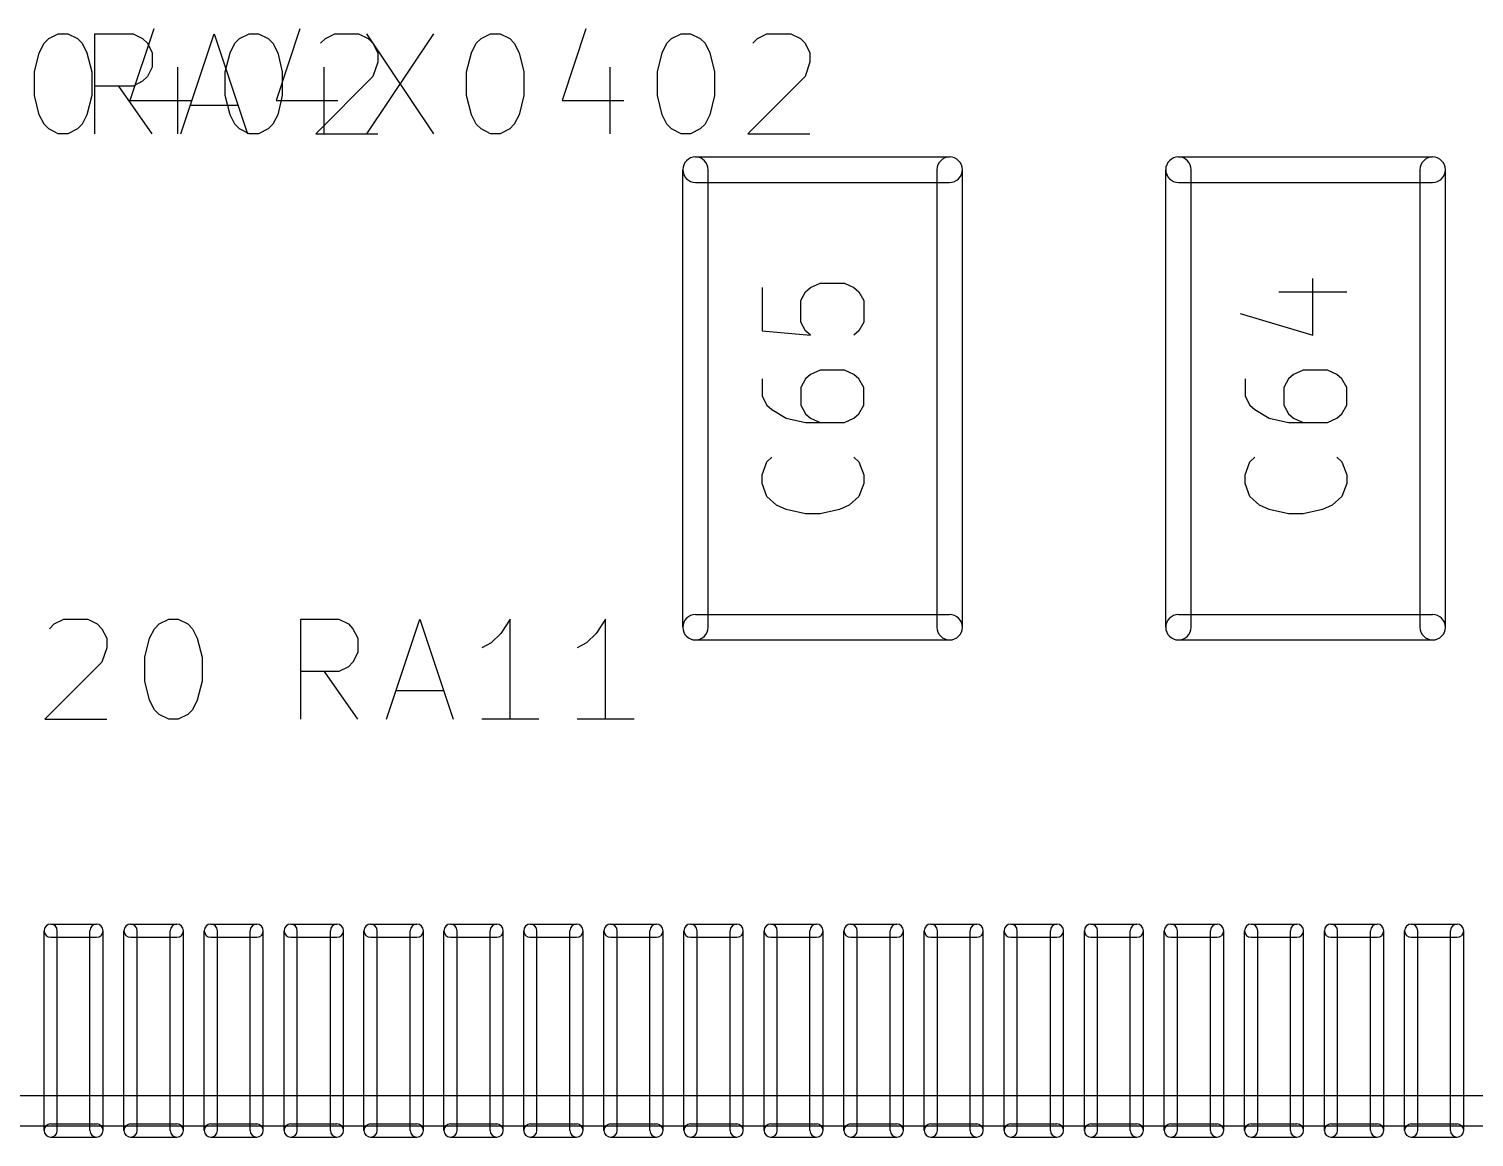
# Model space of a CAD drawing. Extents: x 51.7 to 137.6, y -122.1 to -55.4.
# Drawn here: x 111.48 to 118.7, y -81.16 to -75.62 of the extents above; entities that cross this region are included whole.
import ezdxf

# ---------------------------------------------------------------- set-up
doc = ezdxf.new("R2010")
doc.units = 0
doc.header["$MEASUREMENT"] = 0
doc.layers.add('BLACK', color=250, linetype='CONTINUOUS')

msp = doc.modelspace()

# ---------------------------------------------------------------- linework, layer by layer
at = {"layer": 'BLACK'}
for p, q in [((111.578, -75.6712), (111.625, -75.6474)), ((111.625, -75.6474), (111.673, -75.6474)), ((111.673, -75.6474), (111.721, -75.6712)), ((111.808, -76.1474), (111.808, -75.6474)), ((111.808, -75.6474), (111.999, -75.6474)), ((112.102, -75.6236), (111.983, -75.9807)), ((111.999, -75.6474), (112.046, -75.6712)), ((112.237, -76.1474), (112.403, -75.6474)), ((112.403, -75.6474), (112.57, -76.1474)), ((112.53, -75.6712), (112.578, -75.6474)), ((112.578, -75.6474), (112.625, -75.6474)), ((112.625, -75.6474), (112.673, -75.6712)), ((112.832, -75.6236), (112.713, -75.9807)), ((112.959, -75.6712), (113.006, -75.6474)), ((113.006, -75.6474), (113.125, -75.6474)), ((113.125, -75.6474), (113.173, -75.6712)), ((113.165, -75.6474), (113.499, -76.1474)), ((113.499, -75.6474), (113.165, -76.1474)), ((113.737, -75.6712), (113.784, -75.6474)), ((113.784, -75.6474), (113.832, -75.6474)), ((113.832, -75.6474), (113.88, -75.6712)), ((114.261, -75.6236), (114.142, -75.9807)), ((114.689, -75.6712), (114.737, -75.6474)), ((114.737, -75.6474), (114.784, -75.6474)), ((114.784, -75.6474), (114.832, -75.6712)), ((115.118, -75.6712), (115.165, -75.6474)), ((115.165, -75.6474), (115.284, -75.6474)), ((115.284, -75.6474), (115.332, -75.6712)), ((111.53, -75.7426), (111.554, -75.695)), ((111.554, -75.695), (111.578, -75.6712)), ((111.721, -75.6712), (111.744, -75.695)), ((111.744, -75.695), (111.768, -75.7426)), ((112.046, -75.6712), (112.07, -75.695)), ((112.07, -75.695), (112.094, -75.7426)), ((112.483, -75.7426), (112.506, -75.695)), ((112.506, -75.695), (112.53, -75.6712)), ((112.673, -75.6712), (112.697, -75.695)), ((112.697, -75.695), (112.721, -75.7426)), ((112.935, -75.695), (112.959, -75.6712)), ((113.173, -75.6712), (113.197, -75.695)), ((113.197, -75.695), (113.221, -75.7426)), ((113.689, -75.7426), (113.713, -75.695)), ((113.713, -75.695), (113.737, -75.6712)), ((113.88, -75.6712), (113.903, -75.695)), ((113.903, -75.695), (113.927, -75.7426)), ((114.642, -75.7426), (114.665, -75.695)), ((114.665, -75.695), (114.689, -75.6712)), ((114.832, -75.6712), (114.856, -75.695)), ((114.856, -75.695), (114.88, -75.7426)), ((115.094, -75.695), (115.118, -75.6712)), ((115.332, -75.6712), (115.356, -75.695)), ((115.356, -75.695), (115.38, -75.7426)), ((111.506, -75.8379), (111.53, -75.7426)), ((111.768, -75.7426), (111.792, -75.8379)), ((112.094, -75.7426), (112.094, -75.814)), ((112.459, -75.8379), (112.483, -75.7426)), ((112.721, -75.7426), (112.744, -75.8379)), ((113.221, -75.7902), (113.197, -75.8617)), ((113.221, -75.7426), (113.221, -75.7902)), ((113.665, -75.8379), (113.689, -75.7426)), ((113.927, -75.7426), (113.951, -75.8379)), ((114.618, -75.8379), (114.642, -75.7426)), ((114.88, -75.7426), (114.903, -75.8379)), ((115.38, -75.7902), (115.356, -75.8617)), ((115.38, -75.7426), (115.38, -75.7902)), ((111.506, -75.9569), (111.506, -75.8379)), ((111.792, -75.8379), (111.792, -75.9569)), ((112.07, -75.8617), (112.046, -75.8855)), ((112.094, -75.814), (112.07, -75.8617)), ((112.221, -75.814), (112.221, -76.1474)), ((112.459, -75.9569), (112.459, -75.8379)), ((112.744, -75.8379), (112.744, -75.9569)), ((113.197, -75.8617), (112.911, -76.1474)), ((112.951, -75.814), (112.951, -76.1474)), ((113.665, -75.9569), (113.665, -75.8379)), ((113.951, -75.8379), (113.951, -75.9569)), ((114.38, -75.814), (114.38, -76.1474)), ((114.618, -75.9569), (114.618, -75.8379)), ((114.903, -75.8379), (114.903, -75.9569)), ((115.356, -75.8617), (115.07, -76.1474)), ((111.999, -75.9093), (111.808, -75.9093)), ((112.094, -76.1474), (111.927, -75.9093)), ((112.046, -75.8855), (111.999, -75.9093)), ((111.53, -76.0521), (111.506, -75.9569)), ((111.792, -75.9569), (111.768, -76.0521)), ((111.983, -75.9807), (112.292, -75.9807)), ((112.284, -76.0045), (112.522, -76.0045)), ((112.483, -76.0521), (112.459, -75.9569)), ((112.713, -75.9807), (113.022, -75.9807)), ((112.744, -75.9569), (112.721, -76.0521)), ((113.689, -76.0521), (113.665, -75.9569)), ((113.951, -75.9569), (113.927, -76.0521)), ((114.142, -75.9807), (114.451, -75.9807)), ((114.642, -76.0521), (114.618, -75.9569)), ((114.903, -75.9569), (114.88, -76.0521)), ((111.554, -76.0998), (111.53, -76.0521)), ((111.768, -76.0521), (111.744, -76.0998)), ((112.506, -76.0998), (112.483, -76.0521)), ((112.721, -76.0521), (112.697, -76.0998)), ((113.713, -76.0998), (113.689, -76.0521)), ((113.927, -76.0521), (113.903, -76.0998)), ((114.665, -76.0998), (114.642, -76.0521)), ((114.88, -76.0521), (114.856, -76.0998)), ((111.578, -76.1236), (111.554, -76.0998)), ((111.625, -76.1474), (111.578, -76.1236)), ((111.673, -76.1474), (111.625, -76.1474)), ((111.721, -76.1236), (111.673, -76.1474)), ((111.744, -76.0998), (111.721, -76.1236)), ((112.53, -76.1236), (112.506, -76.0998)), ((112.578, -76.1474), (112.53, -76.1236)), ((112.625, -76.1474), (112.578, -76.1474)), ((112.673, -76.1236), (112.625, -76.1474)), ((112.697, -76.0998), (112.673, -76.1236)), ((112.911, -76.1474), (113.221, -76.1474)), ((113.737, -76.1236), (113.713, -76.0998)), ((113.784, -76.1474), (113.737, -76.1236)), ((113.832, -76.1474), (113.784, -76.1474)), ((113.88, -76.1236), (113.832, -76.1474)), ((113.903, -76.0998), (113.88, -76.1236)), ((114.689, -76.1236), (114.665, -76.0998)), ((114.737, -76.1474), (114.689, -76.1236)), ((114.784, -76.1474), (114.737, -76.1474)), ((114.832, -76.1236), (114.784, -76.1474)), ((114.856, -76.0998), (114.832, -76.1236)), ((115.07, -76.1474), (115.38, -76.1474)), ((114.808, -76.2635), (116.078, -76.2635)), ((117.221, -76.2635), (118.491, -76.2635)), ((114.745, -78.613), (114.745, -76.327)), ((114.872, -78.613), (114.872, -76.327)), ((116.015, -78.613), (116.015, -76.327)), ((116.142, -78.613), (116.142, -76.327)), ((117.158, -78.613), (117.158, -76.327)), ((117.285, -78.613), (117.285, -76.327)), ((118.428, -78.613), (118.428, -76.327)), ((118.555, -78.613), (118.555, -76.327)), ((114.808, -76.3905), (116.078, -76.3905)), ((117.221, -76.3905), (118.491, -76.3905)), ((117.892, -77.1543), (117.892, -76.8713)), ((115.141, -76.9148), (115.141, -77.1325)), ((115.334, -76.9801), (115.358, -76.9366)), ((115.358, -76.9366), (115.383, -76.9148)), ((115.383, -76.9148), (115.431, -76.8931)), ((115.431, -76.8931), (115.552, -76.8931)), ((115.552, -76.8931), (115.6, -76.9148)), ((115.6, -76.9148), (115.624, -76.9366)), ((115.624, -76.9366), (115.649, -76.9801)), ((117.723, -76.9366), (118.062, -76.9366)), ((115.334, -77.089), (115.334, -76.9801)), ((115.649, -76.9801), (115.649, -77.089)), ((115.358, -77.1325), (115.334, -77.089)), ((115.649, -77.089), (115.624, -77.1325)), ((117.529, -77.0455), (117.892, -77.1543)), ((115.141, -77.1325), (115.383, -77.1543)), ((115.383, -77.1543), (115.358, -77.1325)), ((115.624, -77.1325), (115.6, -77.1543)), ((115.141, -77.372), (115.141, -77.4591)), ((115.358, -77.372), (115.334, -77.4156)), ((115.383, -77.3503), (115.358, -77.372)), ((115.431, -77.3285), (115.383, -77.3503)), ((115.552, -77.3285), (115.431, -77.3285)), ((115.6, -77.3503), (115.552, -77.3285)), ((115.624, -77.372), (115.6, -77.3503)), ((115.649, -77.4156), (115.624, -77.372)), ((117.554, -77.372), (117.554, -77.4591)), ((117.771, -77.372), (117.747, -77.4156)), ((117.796, -77.3503), (117.771, -77.372)), ((117.844, -77.3285), (117.796, -77.3503)), ((117.965, -77.3285), (117.844, -77.3285)), ((118.013, -77.3503), (117.965, -77.3285)), ((118.037, -77.372), (118.013, -77.3503)), ((118.062, -77.4156), (118.037, -77.372)), ((115.141, -77.4591), (115.165, -77.5027)), ((115.334, -77.4156), (115.334, -77.5027)), ((115.649, -77.5027), (115.649, -77.4156)), ((117.554, -77.4591), (117.578, -77.5027)), ((117.747, -77.4156), (117.747, -77.5027)), ((118.062, -77.5027), (118.062, -77.4156)), ((115.165, -77.5027), (115.189, -77.5244)), ((115.189, -77.5244), (115.262, -77.568)), ((115.334, -77.5027), (115.358, -77.5462)), ((115.624, -77.5462), (115.649, -77.5027)), ((117.578, -77.5027), (117.602, -77.5244)), ((117.602, -77.5244), (117.675, -77.568)), ((117.747, -77.5027), (117.771, -77.5462)), ((118.037, -77.5462), (118.062, -77.5027)), ((115.262, -77.568), (115.358, -77.5897)), ((115.358, -77.5462), (115.383, -77.568)), ((115.358, -77.5897), (115.552, -77.5897)), ((115.383, -77.568), (115.431, -77.5897)), ((115.552, -77.5897), (115.6, -77.568)), ((115.6, -77.568), (115.624, -77.5462)), ((117.675, -77.568), (117.771, -77.5897)), ((117.771, -77.5462), (117.796, -77.568)), ((117.771, -77.5897), (117.965, -77.5897)), ((117.796, -77.568), (117.844, -77.5897)), ((117.965, -77.5897), (118.013, -77.568)), ((118.013, -77.568), (118.037, -77.5462)), ((115.141, -77.851), (115.165, -77.7857)), ((115.165, -77.7857), (115.189, -77.7639)), ((115.6, -77.7639), (115.624, -77.7857)), ((115.624, -77.7857), (115.649, -77.851)), ((117.554, -77.851), (117.578, -77.7857)), ((117.578, -77.7857), (117.602, -77.7639)), ((118.013, -77.7639), (118.037, -77.7857)), ((118.037, -77.7857), (118.062, -77.851)), ((115.141, -77.8945), (115.141, -77.851)), ((115.165, -77.9599), (115.141, -77.8945)), ((115.649, -77.8945), (115.624, -77.9599)), ((115.649, -77.851), (115.649, -77.8945)), ((117.554, -77.8945), (117.554, -77.851)), ((117.578, -77.9599), (117.554, -77.8945)), ((118.062, -77.8945), (118.037, -77.9599)), ((118.062, -77.851), (118.062, -77.8945)), ((115.213, -78.0034), (115.165, -77.9599)), ((115.624, -77.9599), (115.576, -78.0034)), ((117.626, -78.0034), (117.578, -77.9599)), ((118.037, -77.9599), (117.989, -78.0034)), ((115.262, -78.0252), (115.213, -78.0034)), ((115.358, -78.0469), (115.262, -78.0252)), ((115.431, -78.0469), (115.358, -78.0469)), ((115.528, -78.0252), (115.431, -78.0469)), ((115.576, -78.0034), (115.528, -78.0252)), ((117.675, -78.0252), (117.626, -78.0034)), ((117.771, -78.0469), (117.675, -78.0252)), ((117.844, -78.0469), (117.771, -78.0469)), ((117.941, -78.0252), (117.844, -78.0469)), ((117.989, -78.0034), (117.941, -78.0252)), ((114.808, -78.5495), (116.078, -78.5495)), ((117.221, -78.5495), (118.491, -78.5495)), ((111.581, -78.62), (111.605, -78.5962)), ((111.605, -78.5962), (111.653, -78.5724)), ((111.653, -78.5724), (111.772, -78.5724)), ((111.772, -78.5724), (111.819, -78.5962)), ((111.819, -78.5962), (111.843, -78.62)), ((111.843, -78.62), (111.867, -78.6676)), ((112.081, -78.6676), (112.105, -78.62)), ((112.105, -78.62), (112.129, -78.5962)), ((112.129, -78.5962), (112.177, -78.5724)), ((112.177, -78.5724), (112.224, -78.5724)), ((112.224, -78.5724), (112.272, -78.5962)), ((112.272, -78.5962), (112.296, -78.62)), ((112.296, -78.62), (112.319, -78.6676)), ((112.836, -79.0724), (112.836, -78.5724)), ((112.836, -78.5724), (113.026, -78.5724)), ((113.026, -78.5724), (113.074, -78.5962)), ((113.074, -78.5962), (113.097, -78.62)), ((113.097, -78.62), (113.121, -78.6676)), ((113.264, -79.0724), (113.431, -78.5724)), ((113.431, -78.5724), (113.597, -79.0724)), ((113.883, -78.5724), (113.836, -78.6438)), ((113.883, -79.0724), (113.883, -78.5724)), ((114.359, -78.5724), (114.312, -78.6438)), ((114.359, -79.0724), (114.359, -78.5724)), ((111.867, -78.6676), (111.867, -78.7152)), ((112.058, -78.7629), (112.081, -78.6676)), ((112.319, -78.6676), (112.343, -78.7629)), ((113.121, -78.6676), (113.121, -78.739)), ((113.788, -78.6914), (113.74, -78.7152)), ((113.836, -78.6438), (113.788, -78.6914)), ((114.264, -78.6914), (114.217, -78.7152)), ((114.312, -78.6438), (114.264, -78.6914)), ((114.808, -78.6765), (116.078, -78.6765)), ((117.221, -78.6765), (118.491, -78.6765)), ((111.867, -78.7152), (111.843, -78.7867)), ((112.058, -78.8819), (112.058, -78.7629)), ((112.343, -78.7629), (112.343, -78.8819)), ((113.121, -78.739), (113.097, -78.7867)), ((111.843, -78.7867), (111.558, -79.0724)), ((113.026, -78.8343), (112.836, -78.8343)), ((113.121, -79.0724), (112.955, -78.8343)), ((113.074, -78.8105), (113.026, -78.8343)), ((113.097, -78.7867), (113.074, -78.8105)), ((112.081, -78.9771), (112.058, -78.8819)), ((112.343, -78.8819), (112.319, -78.9771)), ((112.105, -79.0248), (112.081, -78.9771)), ((112.319, -78.9771), (112.296, -79.0248)), ((113.312, -78.9295), (113.55, -78.9295)), ((112.129, -79.0486), (112.105, -79.0248)), ((112.177, -79.0724), (112.129, -79.0486)), ((112.272, -79.0486), (112.224, -79.0724)), ((112.296, -79.0248), (112.272, -79.0486)), ((111.558, -79.0724), (111.867, -79.0724)), ((112.224, -79.0724), (112.177, -79.0724)), ((114.026, -79.0724), (113.74, -79.0724)), ((114.502, -79.0724), (114.217, -79.0724)), ((111.554, -81.127), (111.554, -80.1288)), ((111.587, -80.0958), (111.816, -80.0958)), ((111.62, -81.127), (111.62, -80.1288)), ((111.783, -81.127), (111.783, -80.1288)), ((111.849, -81.127), (111.849, -80.1288)), ((111.953, -81.127), (111.953, -80.1288)), ((111.986, -80.0958), (112.217, -80.0958)), ((112.019, -81.127), (112.019, -80.1288)), ((112.184, -81.127), (112.184, -80.1288)), ((112.25, -81.127), (112.25, -80.1288)), ((112.354, -81.127), (112.354, -80.1288)), ((112.387, -80.0958), (112.616, -80.0958)), ((112.421, -81.127), (112.421, -80.1288)), ((112.583, -81.127), (112.583, -80.1288)), ((112.649, -81.127), (112.649, -80.1288)), ((112.753, -81.127), (112.753, -80.1288)), ((112.786, -80.0958), (113.017, -80.0958)), ((112.819, -81.127), (112.819, -80.1288)), ((112.984, -81.127), (112.984, -80.1288)), ((113.05, -81.127), (113.05, -80.1288)), ((113.152, -81.127), (113.152, -80.1288)), ((113.185, -80.0958), (113.416, -80.0958)), ((113.218, -81.127), (113.218, -80.1288)), ((113.383, -81.127), (113.383, -80.1288)), ((113.449, -81.127), (113.449, -80.1288)), ((113.551, -81.127), (113.551, -80.1288)), ((113.584, -80.0958), (113.815, -80.0958)), ((113.617, -81.127), (113.617, -80.1288)), ((113.782, -81.127), (113.782, -80.1288)), ((113.848, -81.127), (113.848, -80.1288)), ((113.95, -81.127), (113.95, -80.1288)), ((113.983, -80.0958), (114.214, -80.0958)), ((114.016, -81.127), (114.016, -80.1288)), ((114.181, -81.127), (114.181, -80.1288)), ((114.247, -81.127), (114.247, -80.1288)), ((114.351, -81.127), (114.351, -80.1288)), ((114.384, -80.0958), (114.613, -80.0958)), ((114.417, -81.127), (114.417, -80.1288)), ((114.58, -81.127), (114.58, -80.1288)), ((114.646, -81.127), (114.646, -80.1288)), ((114.75, -81.127), (114.75, -80.1288)), ((114.783, -80.0958), (115.014, -80.0958)), ((114.816, -81.127), (114.816, -80.1288)), ((114.981, -81.127), (114.981, -80.1288)), ((115.047, -81.127), (115.047, -80.1288)), ((115.151, -81.127), (115.151, -80.1288)), ((115.184, -80.0958), (115.413, -80.0958)), ((115.217, -81.127), (115.217, -80.1288)), ((115.38, -81.127), (115.38, -80.1288)), ((115.446, -81.127), (115.446, -80.1288)), ((115.55, -81.127), (115.55, -80.1288)), ((115.583, -80.0958), (115.814, -80.0958)), ((115.616, -81.127), (115.616, -80.1288)), ((115.781, -81.127), (115.781, -80.1288)), ((115.847, -81.127), (115.847, -80.1288)), ((115.951, -81.127), (115.951, -80.1288)), ((115.984, -80.0958), (116.213, -80.0958)), ((116.017, -81.127), (116.017, -80.1288)), ((116.18, -81.127), (116.18, -80.1288)), ((116.246, -81.127), (116.246, -80.1288)), ((116.35, -81.127), (116.35, -80.1288)), ((116.383, -80.0958), (116.614, -80.0958)), ((116.416, -81.127), (116.416, -80.1288)), ((116.581, -81.127), (116.581, -80.1288)), ((116.647, -81.127), (116.647, -80.1288)), ((116.751, -81.127), (116.751, -80.1288)), ((116.784, -80.0958), (117.013, -80.0958)), ((116.817, -81.127), (116.817, -80.1288)), ((116.98, -81.127), (116.98, -80.1288)), ((117.046, -81.127), (117.046, -80.1288)), ((117.15, -81.127), (117.15, -80.1288)), ((117.183, -80.0958), (117.414, -80.0958)), ((117.216, -81.127), (117.216, -80.1288)), ((117.381, -81.127), (117.381, -80.1288)), ((117.447, -81.127), (117.447, -80.1288)), ((117.551, -81.127), (117.551, -80.1288)), ((117.584, -80.0958), (117.813, -80.0958)), ((117.617, -81.127), (117.617, -80.1288)), ((117.78, -81.127), (117.78, -80.1288)), ((117.846, -81.127), (117.846, -80.1288)), ((117.95, -81.127), (117.95, -80.1288)), ((117.983, -80.0958), (118.214, -80.0958)), ((118.016, -81.127), (118.016, -80.1288)), ((118.181, -81.127), (118.181, -80.1288)), ((118.247, -81.127), (118.247, -80.1288)), ((118.351, -81.127), (118.351, -80.1288)), ((118.384, -80.0958), (118.613, -80.0958)), ((118.417, -81.127), (118.417, -80.1288)), ((118.58, -81.127), (118.58, -80.1288)), ((118.646, -81.127), (118.646, -80.1288)), ((111.587, -80.1618), (111.816, -80.1618)), ((111.986, -80.1618), (112.217, -80.1618)), ((112.387, -80.1618), (112.616, -80.1618)), ((112.786, -80.1618), (113.017, -80.1618)), ((113.185, -80.1618), (113.416, -80.1618)), ((113.584, -80.1618), (113.815, -80.1618)), ((113.983, -80.1618), (114.214, -80.1618)), ((114.384, -80.1618), (114.613, -80.1618)), ((114.783, -80.1618), (115.014, -80.1618)), ((115.184, -80.1618), (115.413, -80.1618)), ((115.583, -80.1618), (115.814, -80.1618)), ((115.984, -80.1618), (116.213, -80.1618)), ((116.383, -80.1618), (116.614, -80.1618)), ((116.784, -80.1618), (117.013, -80.1618)), ((117.183, -80.1618), (117.414, -80.1618)), ((117.584, -80.1618), (117.813, -80.1618)), ((117.983, -80.1618), (118.214, -80.1618)), ((118.384, -80.1618), (118.613, -80.1618)), ((103.528, -80.9518), (123.472, -80.9518)), ((103.528, -81.1042), (123.472, -81.1042)), ((111.587, -81.094), (111.816, -81.094)), ((111.986, -81.094), (112.217, -81.094)), ((112.387, -81.094), (112.616, -81.094)), ((112.786, -81.094), (113.017, -81.094)), ((113.185, -81.094), (113.416, -81.094)), ((113.584, -81.094), (113.815, -81.094)), ((113.983, -81.094), (114.214, -81.094)), ((114.384, -81.094), (114.613, -81.094)), ((114.783, -81.094), (115.014, -81.094)), ((115.184, -81.094), (115.413, -81.094)), ((115.583, -81.094), (115.814, -81.094)), ((115.984, -81.094), (116.213, -81.094)), ((116.383, -81.094), (116.614, -81.094)), ((116.784, -81.094), (117.013, -81.094)), ((117.183, -81.094), (117.414, -81.094)), ((117.584, -81.094), (117.813, -81.094)), ((117.983, -81.094), (118.214, -81.094)), ((118.384, -81.094), (118.613, -81.094)), ((111.587, -81.16), (111.816, -81.16)), ((111.986, -81.16), (112.217, -81.16)), ((112.387, -81.16), (112.616, -81.16)), ((112.786, -81.16), (113.017, -81.16)), ((113.185, -81.16), (113.416, -81.16)), ((113.584, -81.16), (113.815, -81.16)), ((113.983, -81.16), (114.214, -81.16)), ((114.384, -81.16), (114.613, -81.16)), ((114.783, -81.16), (115.014, -81.16)), ((115.184, -81.16), (115.413, -81.16)), ((115.583, -81.16), (115.814, -81.16)), ((115.984, -81.16), (116.213, -81.16)), ((116.383, -81.16), (116.614, -81.16)), ((116.784, -81.16), (117.013, -81.16)), ((117.183, -81.16), (117.414, -81.16)), ((117.584, -81.16), (117.813, -81.16)), ((117.983, -81.16), (118.214, -81.16)), ((118.384, -81.16), (118.613, -81.16))]:
    msp.add_line(p, q, dxfattribs=at)
for centre, radius, start, end in [((114.808, -76.327), 0.0635, 360, 540), ((114.808, -76.327), 0.0635, 90, 270), ((116.078, -76.327), 0.0635, 360, 540), ((116.078, -76.327), 0.0635, 270, 450), ((117.221, -76.327), 0.0635, 360, 540), ((117.221, -76.327), 0.0635, 90, 270), ((118.491, -76.327), 0.0635, 360, 540), ((118.491, -76.327), 0.0635, 270, 450), ((114.808, -78.613), 0.0635, 90, 270), ((116.078, -78.613), 0.0635, 270, 450), ((117.221, -78.613), 0.0635, 90, 270), ((118.491, -78.613), 0.0635, 270, 450), ((114.808, -78.613), 0.0635, 180, 360), ((116.078, -78.613), 0.0635, 180, 360), ((117.221, -78.613), 0.0635, 180, 360), ((118.491, -78.613), 0.0635, 180, 360), ((111.587, -80.1288), 0.033, 90, 270), ((111.587, -80.1288), 0.033, 360, 540), ((111.816, -80.1288), 0.033, 360, 540), ((111.816, -80.1288), 0.033, 270, 450), ((111.986, -80.1288), 0.033, 90, 270), ((111.986, -80.1288), 0.033, 360, 540), ((112.217, -80.1288), 0.033, 360, 540), ((112.217, -80.1288), 0.033, 270, 450), ((112.387, -80.1288), 0.033, 90, 270), ((112.387, -80.1288), 0.033, 360, 540), ((112.616, -80.1288), 0.033, 360, 540), ((112.616, -80.1288), 0.033, 270, 450), ((112.786, -80.1288), 0.033, 90, 270), ((112.786, -80.1288), 0.033, 360, 540), ((113.017, -80.1288), 0.033, 360, 540), ((113.017, -80.1288), 0.033, 270, 450), ((113.185, -80.1288), 0.033, 90, 270), ((113.185, -80.1288), 0.033, 360, 540), ((113.416, -80.1288), 0.033, 360, 540), ((113.416, -80.1288), 0.033, 270, 450), ((113.584, -80.1288), 0.033, 90, 270), ((113.584, -80.1288), 0.033, 360, 540), ((113.815, -80.1288), 0.033, 360, 540), ((113.815, -80.1288), 0.033, 270, 450), ((113.983, -80.1288), 0.033, 90, 270), ((113.983, -80.1288), 0.033, 360, 540), ((114.214, -80.1288), 0.033, 360, 540), ((114.214, -80.1288), 0.033, 270, 450), ((114.384, -80.1288), 0.033, 90, 270), ((114.384, -80.1288), 0.033, 360, 540), ((114.613, -80.1288), 0.033, 360, 540), ((114.613, -80.1288), 0.033, 270, 450), ((114.783, -80.1288), 0.033, 90, 270), ((114.783, -80.1288), 0.033, 360, 540), ((115.014, -80.1288), 0.033, 360, 540), ((115.014, -80.1288), 0.033, 270, 450), ((115.184, -80.1288), 0.033, 90, 270), ((115.184, -80.1288), 0.033, 360, 540), ((115.413, -80.1288), 0.033, 360, 540), ((115.413, -80.1288), 0.033, 270, 450), ((115.583, -80.1288), 0.033, 90, 270), ((115.583, -80.1288), 0.033, 360, 540), ((115.814, -80.1288), 0.033, 360, 540), ((115.814, -80.1288), 0.033, 270, 450), ((115.984, -80.1288), 0.033, 90, 270), ((115.984, -80.1288), 0.033, 360, 540), ((116.213, -80.1288), 0.033, 360, 540), ((116.213, -80.1288), 0.033, 270, 450), ((116.383, -80.1288), 0.033, 90, 270), ((116.383, -80.1288), 0.033, 360, 540), ((116.614, -80.1288), 0.033, 360, 540), ((116.614, -80.1288), 0.033, 270, 450), ((116.784, -80.1288), 0.033, 90, 270), ((116.784, -80.1288), 0.033, 360, 540), ((117.013, -80.1288), 0.033, 360, 540), ((117.013, -80.1288), 0.033, 270, 450), ((117.183, -80.1288), 0.033, 90, 270), ((117.183, -80.1288), 0.033, 360, 540), ((117.414, -80.1288), 0.033, 360, 540), ((117.414, -80.1288), 0.033, 270, 450), ((117.584, -80.1288), 0.033, 90, 270), ((117.584, -80.1288), 0.033, 360, 540), ((117.813, -80.1288), 0.033, 360, 540), ((117.813, -80.1288), 0.033, 270, 450), ((117.983, -80.1288), 0.033, 90, 270), ((117.983, -80.1288), 0.033, 360, 540), ((118.214, -80.1288), 0.033, 360, 540), ((118.214, -80.1288), 0.033, 270, 450), ((118.384, -80.1288), 0.033, 90, 270), ((118.384, -80.1288), 0.033, 360, 540), ((118.613, -80.1288), 0.033, 360, 540), ((118.613, -80.1288), 0.033, 270, 450), ((111.587, -81.127), 0.033, 90, 270), ((111.587, -81.127), 0.033, 180, 360), ((111.816, -81.127), 0.033, 180, 360), ((111.816, -81.127), 0.033, 270, 450), ((111.986, -81.127), 0.033, 90, 270), ((111.986, -81.127), 0.033, 180, 360), ((112.217, -81.127), 0.033, 180, 360), ((112.217, -81.127), 0.033, 270, 450), ((112.387, -81.127), 0.033, 90, 270), ((112.387, -81.127), 0.033, 180, 360), ((112.616, -81.127), 0.033, 180, 360), ((112.616, -81.127), 0.033, 270, 450), ((112.786, -81.127), 0.033, 90, 270), ((112.786, -81.127), 0.033, 180, 360), ((113.017, -81.127), 0.033, 180, 360), ((113.017, -81.127), 0.033, 270, 450), ((113.185, -81.127), 0.033, 90, 270), ((113.185, -81.127), 0.033, 180, 360), ((113.416, -81.127), 0.033, 180, 360), ((113.416, -81.127), 0.033, 270, 450), ((113.584, -81.127), 0.033, 90, 270), ((113.584, -81.127), 0.033, 180, 360), ((113.815, -81.127), 0.033, 180, 360), ((113.815, -81.127), 0.033, 270, 450), ((113.983, -81.127), 0.033, 90, 270), ((113.983, -81.127), 0.033, 180, 360), ((114.214, -81.127), 0.033, 180, 360), ((114.214, -81.127), 0.033, 270, 450), ((114.384, -81.127), 0.033, 90, 270), ((114.384, -81.127), 0.033, 180, 360), ((114.613, -81.127), 0.033, 180, 360), ((114.613, -81.127), 0.033, 270, 450), ((114.783, -81.127), 0.033, 90, 270), ((114.783, -81.127), 0.033, 180, 360), ((115.014, -81.127), 0.033, 180, 360), ((115.014, -81.127), 0.033, 270, 450), ((115.184, -81.127), 0.033, 90, 270), ((115.184, -81.127), 0.033, 180, 360), ((115.413, -81.127), 0.033, 180, 360), ((115.413, -81.127), 0.033, 270, 450), ((115.583, -81.127), 0.033, 90, 270), ((115.583, -81.127), 0.033, 180, 360), ((115.814, -81.127), 0.033, 180, 360), ((115.814, -81.127), 0.033, 270, 450), ((115.984, -81.127), 0.033, 90, 270), ((115.984, -81.127), 0.033, 180, 360), ((116.213, -81.127), 0.033, 180, 360), ((116.213, -81.127), 0.033, 270, 450), ((116.383, -81.127), 0.033, 90, 270), ((116.383, -81.127), 0.033, 180, 360), ((116.614, -81.127), 0.033, 180, 360), ((116.614, -81.127), 0.033, 270, 450), ((116.784, -81.127), 0.033, 90, 270), ((116.784, -81.127), 0.033, 180, 360), ((117.013, -81.127), 0.033, 180, 360), ((117.013, -81.127), 0.033, 270, 450), ((117.183, -81.127), 0.033, 90, 270), ((117.183, -81.127), 0.033, 180, 360), ((117.414, -81.127), 0.033, 180, 360), ((117.414, -81.127), 0.033, 270, 450), ((117.584, -81.127), 0.033, 90, 270), ((117.584, -81.127), 0.033, 180, 360), ((117.813, -81.127), 0.033, 180, 360), ((117.813, -81.127), 0.033, 270, 450), ((117.983, -81.127), 0.033, 90, 270), ((117.983, -81.127), 0.033, 180, 360), ((118.214, -81.127), 0.033, 180, 360), ((118.214, -81.127), 0.033, 270, 450), ((118.384, -81.127), 0.033, 90, 270), ((118.384, -81.127), 0.033, 180, 360), ((118.613, -81.127), 0.033, 180, 360), ((118.613, -81.127), 0.033, 270, 450)]:
    msp.add_arc(centre, radius, start, end, dxfattribs=at)

doc.saveas('drawing.dxf')
